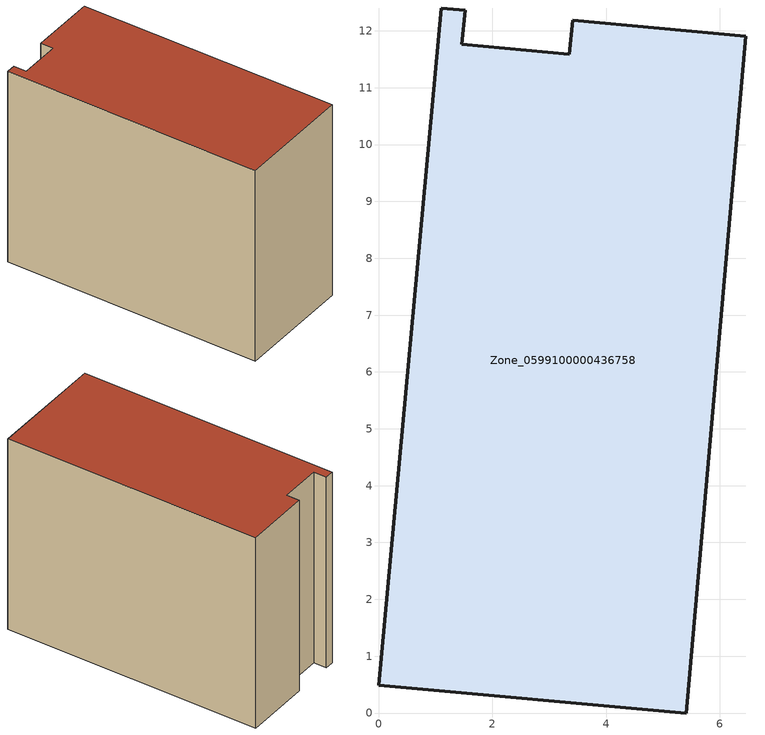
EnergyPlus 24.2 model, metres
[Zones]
Zone_0599100000436758
 floor ground (C_G): 5.41,0 0,0.49 1.1,12.4 1.52,12.36 1.46,11.77 3.35,11.59 3.41,12.19 6.46,11.91 z0
 wall outside (C_F): 0,0.49 5.41,0 6.46,11.91 3.41,12.19 3.35,11.59 1.46,11.77 1.52,12.36 1.1,12.4 0,0.49 z0:9.38
 roof outside (C_R): 1.1,12.4 0,0.49 5.41,0 6.46,11.91 3.41,12.19 3.35,11.59 1.46,11.77 1.52,12.36 z9.38
[BUILDING]
Pand.0599100000436758: North Axis=0; Terrain=City; Loads Convergence Tolerance Value=0.04; Temperature Convergence Tolerance Value=0.4; Solar Distribution=FullExterior; Maximum Number of Warmup Days=25; Minimum Number of Warmup Days=1
[Site:Location]
Rotterdam.The.Hague.AP_ZH_NLD Design_Conditions: Latitude=51.96; Longitude=4.45; Time Zone=1; Elevation=-4.5
[SITE:GROUNDTEMPERATURE:BUILDINGSURFACE]
18, 18, 18, 18, 18, 18, 18, 18, 18, 18, 18, 18
[MATERIAL] Thermal Absorptance=0.9; Solar Absorptance=0.7; Visible Absorptance=0.7
Name | Roughness | Thickness | Conductivity | Density | Specific Heat
G.TI.2006-2014 | MediumSmooth | 0.15 | 0.06 | 540 | 1210
F.TI.2006-2014 | Rough | 0.3 | 0.12 | 1920 | 840
R.TI.2006-2014 | MediumRough | 0.2 | 0.08 | 1500 | 1000
[CONSTRUCTION]
C_G: G.TI.2006-2014
C_F: F.TI.2006-2014
C_R: R.TI.2006-2014
[ZONE]
Zone_0599100000436758: Type=1; Multiplier=1; Ceiling Height=Autocalculate; Volume=Autocalculate; Floor Area=autocalculate; Part of Total Floor Area=Yes
[ZONEINFILTRATION:DESIGNFLOWRATE]
Infil_Zone_0599100000436758: Zone or ZoneList or Space or SpaceList=Zone_0599100000436758; Schedule=AlwaysOn; Design Flow Rate Calculation Method=Flow/Area; Flow Rate per Floor Area=0.0015; Constant Term Coefficient=1; Temperature Term Coefficient=0; Velocity Term Coefficient=0; Velocity Squared Term Coefficient=0
[HVACTEMPLATE:ZONE:IDEALLOADSAIRSYSTEM]
Zone_0599100000436758: Maximum Heating Supply Air Temperature=50; Minimum Cooling Supply Air Temperature=13; Maximum Heating Supply Air Humidity Ratio=0.0156; Minimum Cooling Supply Air Humidity Ratio=0.0077; Heating Limit=NoLimit; Cooling Limit=NoLimit; Dehumidification Control Type=ConstantSensibleHeatRatio; Cooling Sensible Heat Ratio=0.7; Dehumidification Setpoint=60; Humidification Control Type=None; Humidification Setpoint=30; Outdoor Air Method=None; Outdoor Air Flow Rate per Person=0.00944; Outdoor Air Flow Rate per Zone Floor Area=0; Outdoor Air Flow Rate per Zone=0; Demand Controlled Ventilation Type=None; Outdoor Air Economizer Type=NoEconomizer; Heat Recovery Type=None; Sensible Heat Recovery Effectiveness=0.7; Latent Heat Recovery Effectiveness=0.65
[ZONECONTROL:THERMOSTAT]
ThermostatControl_Zone_0599100000436758: Zone or ZoneList=Zone_0599100000436758; Control Type Schedule=DualSetpointControlType; Control 1=Thermostat_Zone_0599100000436758; Temperature Difference Between Cutout And Setpoint=0
[THERMOSTATSETPOINT:DUALSETPOINT]
Thermostat_Zone_0599100000436758: Heating Setpoint Temperature Schedule=HeatingSetpoint_Zone_0599100000436758; Cooling Setpoint Temperature Schedule=CoolingSetpoint_Zone_0599100000436758
[SCHEDULE:COMPACT]
HeatingSetpoint_Zone_0599100000436758: Through: 12/31, For: AllDays, Until: 24:00, 21
CoolingSetpoint_Zone_0599100000436758: Through: 12/31, For: AllDays, Until: 24:00, 24
DualSetpointControlType: Through: 12/31, For: AllDays, Until: 24:00, 4
AlwaysOn: Through: 12/31, For: AllDays, Until: 24:00, 1
